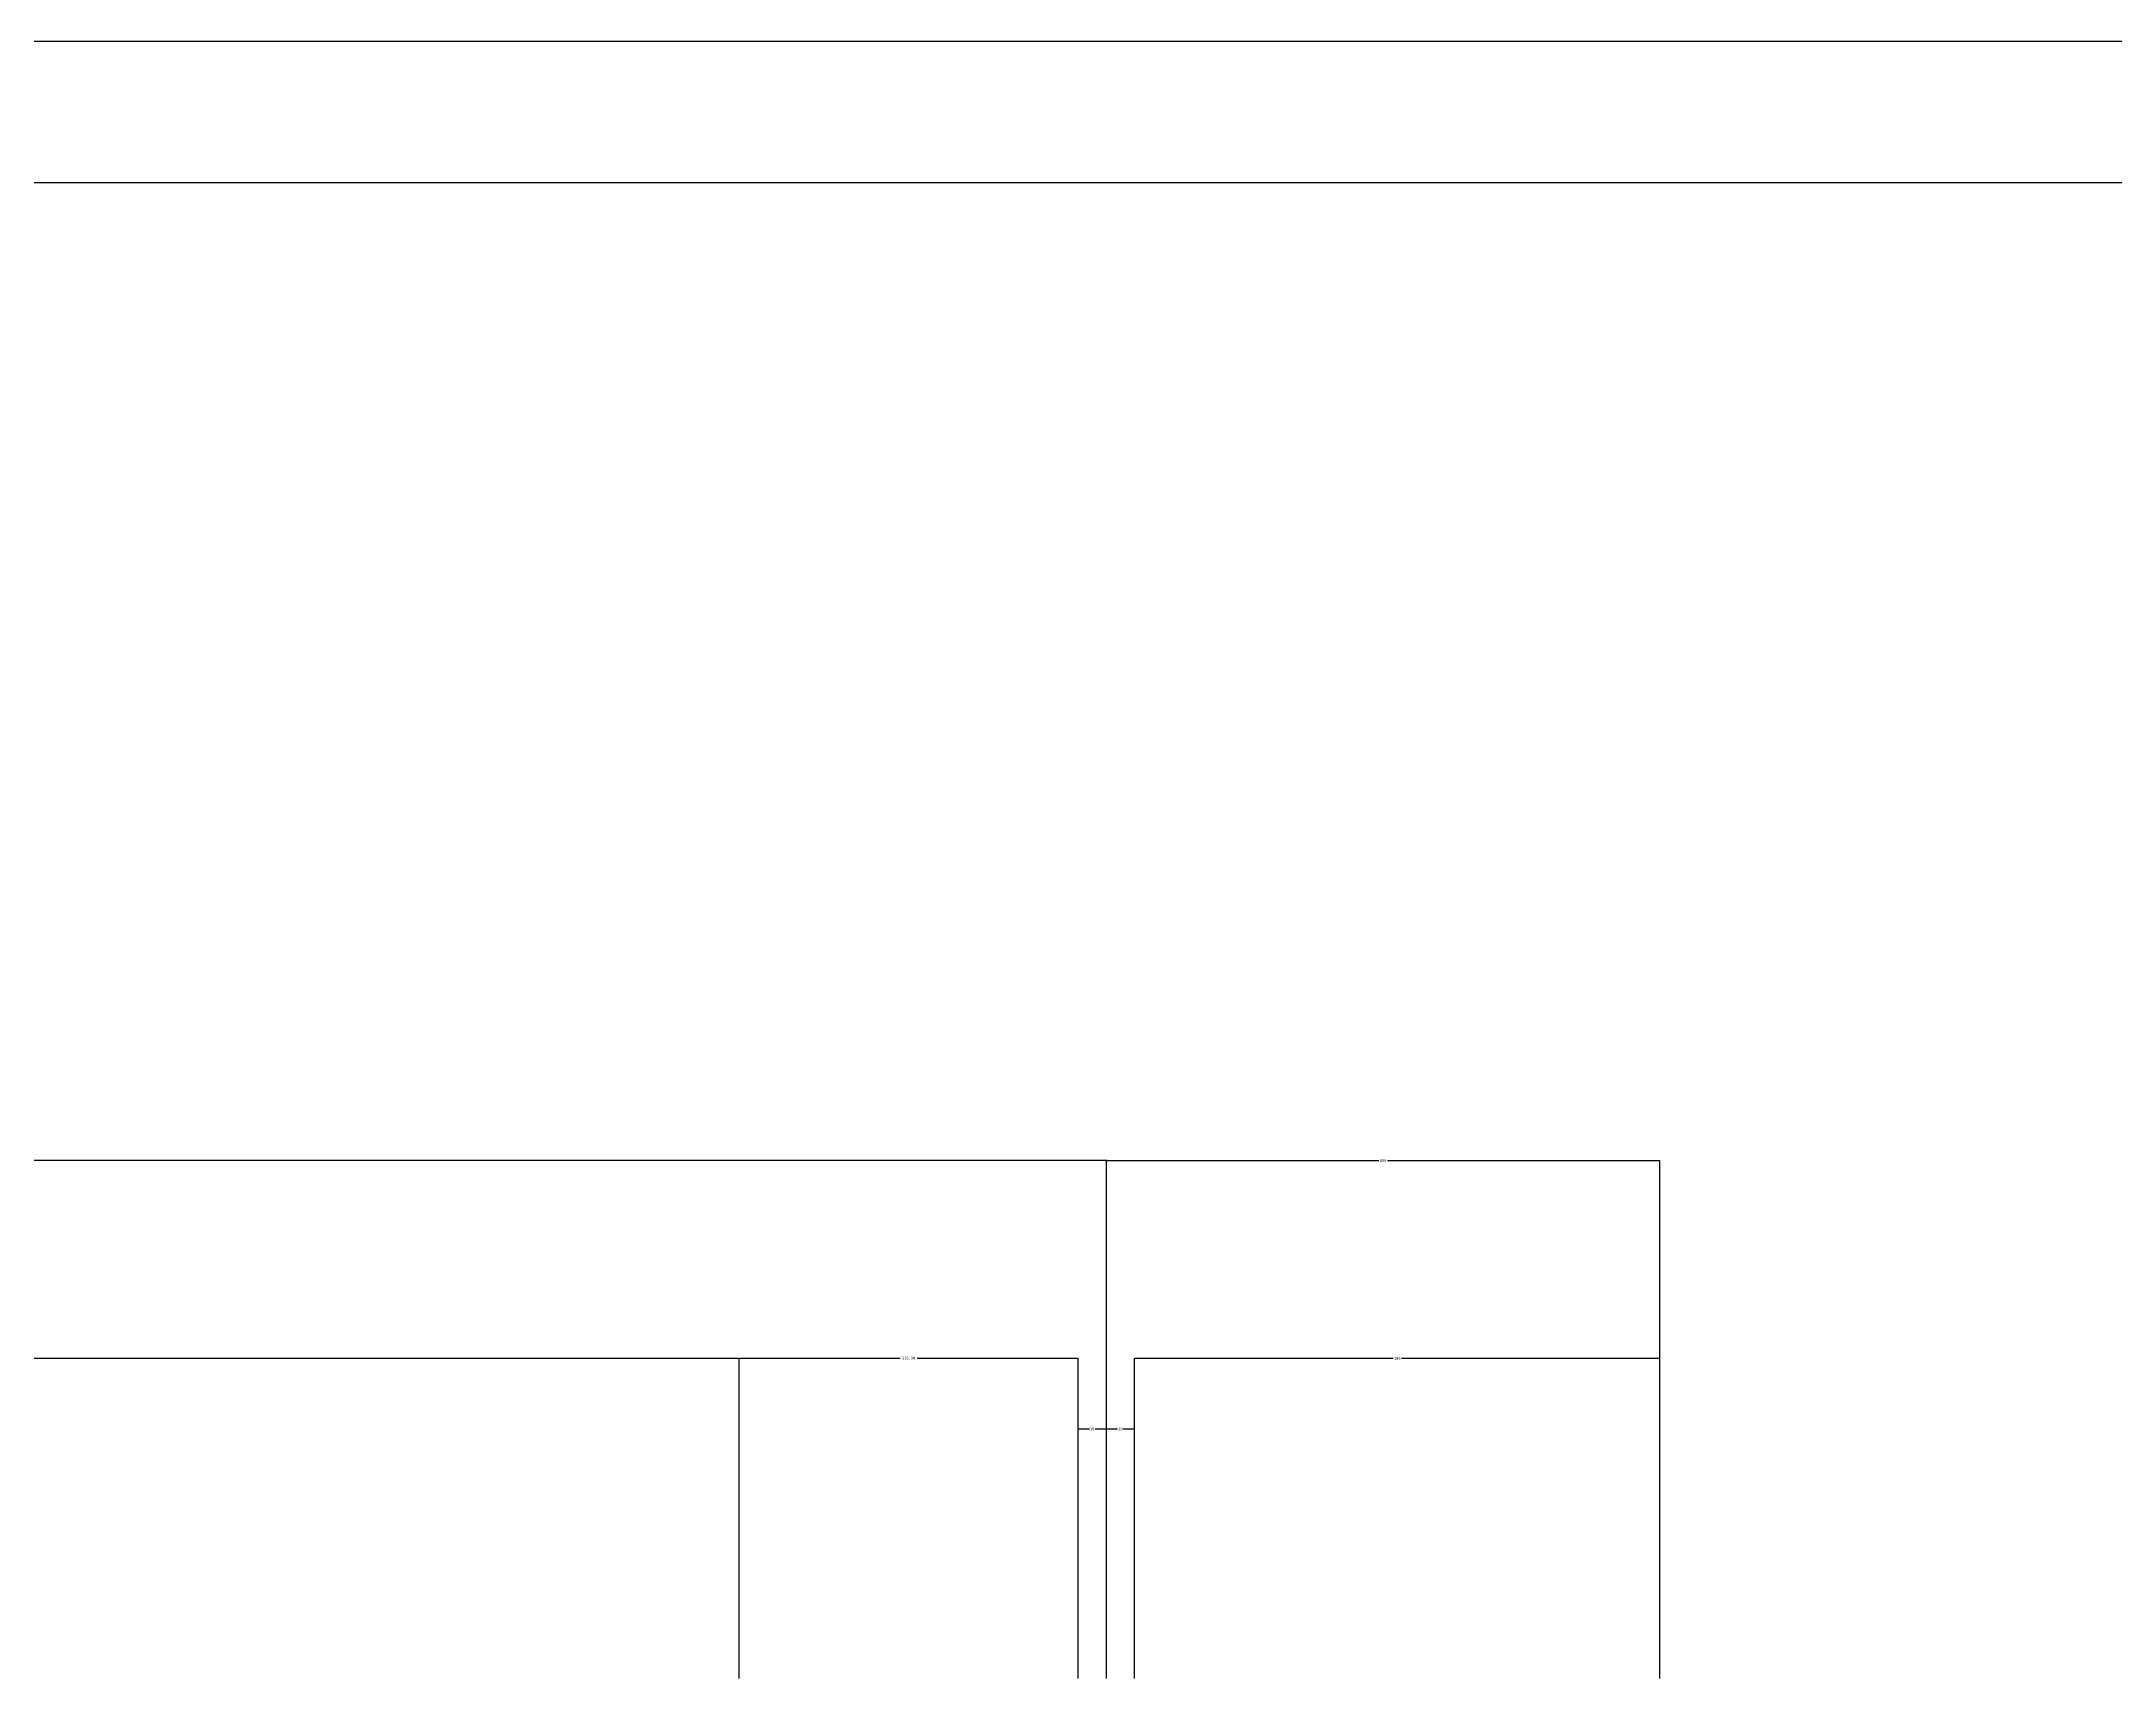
# Model space of a CAD drawing. Header units: metres. Extents: x 4231 to 8749, y -8456 to -5486.
# Drawn here: x 7179 to 7913, y -6066 to -5486 of the extents above; entities that cross this region are included whole.
import ezdxf

# ---------------------------------------------------------------- set-up
doc = ezdxf.new("R2010")
doc.units = ezdxf.units.M
doc.layers.add('图层1', color=8, linetype='Continuous')
doc.layers.add('图框', color=5, linetype='Continuous')
doc.dimstyles.get("Standard").update_dxf_attribs({"dimtxt": 2.5, "dimasz": 2.5, "dimexe": 1.25, "dimexo": 0.625, "dimtad": 1, "dimcen": 2.5, "dimazin": 3, "dimtfac": 1, "dimtmove": 0, "dimatfit": 3})

# ---------------------------------------------------------------- blocks, each defined once
blk = doc.blocks.new('_CLOSEDFILLED')
at = {"color": 0, "linetype": 'BYBLOCK'}
blk.add_solid([(-1, 0.2), (0, 0), (-1, -0.2)], dxfattribs=at)
blk = doc.blocks.new('*D43')
for p, q in [((6054.28, -5882.31), (4556.03, -5882.31)), ((4556.28, -6065.66), (4556.28, -5882.31)), ((7556.53, -5882.31), (6058.28, -5882.31)), ((7556.28, -6065.66), (7556.28, -5882.31))]:
    blk.add_line(p, q)
at = {"layer": 'Defpoints'}
for p in [(7556.28, -5882.31), (4556.28, -6065.66), (7556.28, -6065.66)]:
    blk.add_point(p, dxfattribs=at)
at = {"xscale": 0.25, "yscale": 0.25}
blk.add_blockref('_CLOSEDFILLED', (4556.28, -5882.31), dxfattribs=at)
at = {"xscale": 0.25, "yscale": 0.25, "rotation": 180}
blk.add_blockref('_CLOSEDFILLED', (7556.28, -5882.31), dxfattribs=at)
at = {"insert": (6056.28, -5882.31), "char_height": 1, "attachment_point": 5}
blk.add_mtext('3000', dxfattribs=at)
blk = doc.blocks.new('*D44')
for p, q in [((6176.28, -6065.66), (6176.28, -5952.31)), ((6176.53, -5952.31), (6797.79, -5952.31)), ((6804.79, -5952.31), (7426.05, -5952.31)), ((7426.3, -6065.66), (7426.3, -5952.31))]:
    blk.add_line(p, q)
at = {"layer": 'Defpoints'}
for p in [(6176.28, -5952.31), (6176.28, -6065.66), (7426.3, -6065.66)]:
    blk.add_point(p, dxfattribs=at)
at = {"xscale": 0.25, "yscale": 0.25, "rotation": 180}
blk.add_blockref('_CLOSEDFILLED', (6176.28, -5952.31), dxfattribs=at)
at = {"xscale": 0.25, "yscale": 0.25}
blk.add_blockref('_CLOSEDFILLED', (7426.3, -5952.31), dxfattribs=at)
at = {"insert": (6801.29, -5952.31), "char_height": 1, "attachment_point": 5}
blk.add_mtext('1250,02', dxfattribs=at)
blk = doc.blocks.new('*D55')
for p, q in [((7556.28, -6065.66), (7556.28, -5882.31)), ((7556.53, -5882.31), (7652.78, -5882.31)), ((7655.78, -5882.31), (7752.03, -5882.31)), ((7752.28, -6065.66), (7752.28, -5882.31))]:
    blk.add_line(p, q)
at = {"layer": 'Defpoints'}
for p in [(7556.28, -5882.31), (7556.28, -6065.66), (7752.28, -6065.66)]:
    blk.add_point(p, dxfattribs=at)
at = {"xscale": 0.25, "yscale": 0.25, "rotation": 180}
blk.add_blockref('_CLOSEDFILLED', (7556.28, -5882.31), dxfattribs=at)
at = {"xscale": 0.25, "yscale": 0.25}
blk.add_blockref('_CLOSEDFILLED', (7752.28, -5882.31), dxfattribs=at)
at = {"insert": (7654.28, -5882.31), "char_height": 1, "attachment_point": 5}
blk.add_mtext('196', dxfattribs=at)
blk = doc.blocks.new('*D56')
for p, q in [((7566.28, -6065.66), (7566.28, -5952.31)), ((7566.53, -5952.31), (7657.78, -5952.31)), ((7660.78, -5952.31), (7752.03, -5952.31)), ((7752.28, -6065.66), (7752.28, -5952.31))]:
    blk.add_line(p, q)
at = {"layer": 'Defpoints'}
for p in [(7566.28, -5952.31), (7566.28, -6065.66), (7752.28, -6065.66)]:
    blk.add_point(p, dxfattribs=at)
at = {"xscale": 0.25, "yscale": 0.25, "rotation": 180}
blk.add_blockref('_CLOSEDFILLED', (7566.28, -5952.31), dxfattribs=at)
at = {"xscale": 0.25, "yscale": 0.25}
blk.add_blockref('_CLOSEDFILLED', (7752.28, -5952.31), dxfattribs=at)
at = {"insert": (7659.28, -5952.31), "char_height": 1, "attachment_point": 5}
blk.add_mtext('186', dxfattribs=at)
blk = doc.blocks.new('*D57')
for p, q in [((7556.28, -6065.66), (7556.28, -5977.31)), ((7556.53, -5977.31), (7560.28, -5977.31)), ((7562.28, -5977.31), (7566.03, -5977.31)), ((7566.28, -6065.66), (7566.28, -5977.31))]:
    blk.add_line(p, q)
at = {"layer": 'Defpoints'}
for p in [(7556.28, -5977.31), (7556.28, -6065.66), (7566.28, -6065.66)]:
    blk.add_point(p, dxfattribs=at)
at = {"xscale": 0.25, "yscale": 0.25, "rotation": 180}
blk.add_blockref('_CLOSEDFILLED', (7556.28, -5977.31), dxfattribs=at)
at = {"xscale": 0.25, "yscale": 0.25}
blk.add_blockref('_CLOSEDFILLED', (7566.28, -5977.31), dxfattribs=at)
at = {"insert": (7561.28, -5977.31), "char_height": 1, "attachment_point": 5}
blk.add_mtext('10', dxfattribs=at)
blk = doc.blocks.new('*D58')
for p, q in [((7546.28, -6065.66), (7546.28, -5977.31)), ((7546.53, -5977.31), (7550.28, -5977.31)), ((7552.28, -5977.31), (7556.03, -5977.31)), ((7556.28, -6065.66), (7556.28, -5977.31))]:
    blk.add_line(p, q)
at = {"layer": 'Defpoints'}
for p in [(7546.28, -5977.31), (7546.28, -6065.66), (7556.28, -6065.66)]:
    blk.add_point(p, dxfattribs=at)
at = {"xscale": 0.25, "yscale": 0.25, "rotation": 180}
blk.add_blockref('_CLOSEDFILLED', (7546.28, -5977.31), dxfattribs=at)
at = {"xscale": 0.25, "yscale": 0.25}
blk.add_blockref('_CLOSEDFILLED', (7556.28, -5977.31), dxfattribs=at)
at = {"insert": (7551.28, -5977.31), "char_height": 1, "attachment_point": 5}
blk.add_mtext('10', dxfattribs=at)
blk = doc.blocks.new('*D59')
for p, q in [((7426.3, -6065.66), (7426.3, -5952.31)), ((7426.55, -5952.31), (7483.29, -5952.31)), ((7489.29, -5952.31), (7546.03, -5952.31)), ((7546.28, -6065.66), (7546.28, -5952.31))]:
    blk.add_line(p, q)
at = {"layer": 'Defpoints'}
for p in [(7426.3, -5952.31), (7426.3, -6065.66), (7546.28, -6065.66)]:
    blk.add_point(p, dxfattribs=at)
at = {"xscale": 0.25, "yscale": 0.25, "rotation": 180}
blk.add_blockref('_CLOSEDFILLED', (7426.3, -5952.31), dxfattribs=at)
at = {"xscale": 0.25, "yscale": 0.25}
blk.add_blockref('_CLOSEDFILLED', (7546.28, -5952.31), dxfattribs=at)
at = {"insert": (7486.29, -5952.31), "char_height": 1, "attachment_point": 5}
blk.add_mtext('119,98', dxfattribs=at)

msp = doc.modelspace()

# ---------------------------------------------------------------- linework, layer by layer
at = {"layer": '图层1'}
msp.add_line((8748.67, -5486.21), (4230.81, -5486.21), dxfattribs=at)
at = {"layer": '图框'}
msp.add_line((8698.67, -5536.21), (4280.81, -5536.21), dxfattribs=at)

# ---------------------------------------------------------------- dimensions: what is measured, and where the dimension line sits
for base, p1, p2, picture, middle in [((7556.28, -5882.31), (7556.28, -6065.66), (4556.28, -6065.66), '*D43', (6056.28, -5882.31)), ((7556.28, -5882.31), (7556.28, -6065.66), (7752.28, -6065.66), '*D55', (7654.28, -5882.31)), ((6176.28, -5952.31), (6176.28, -6065.66), (7426.3, -6065.66), '*D44', (6801.29, -5952.31)), ((7426.3, -5952.31), (7426.3, -6065.66), (7546.28, -6065.66), '*D59', (7486.29, -5952.31)), ((7566.28, -5952.31), (7566.28, -6065.66), (7752.28, -6065.66), '*D56', (7659.28, -5952.31)), ((7546.28, -5977.31), (7546.28, -6065.66), (7556.28, -6065.66), '*D58', (7551.28, -5977.31)), ((7556.28, -5977.31), (7556.28, -6065.66), (7566.28, -6065.66), '*D57', (7561.28, -5977.31))]:
    dim = msp.add_linear_dim(base=base, p1=p1, p2=p2, dimstyle='Standard')
    dim.commit()
    dim.dimension.update_dxf_attribs({"geometry": picture, "text_midpoint": middle})

doc.saveas('drawing.dxf')
